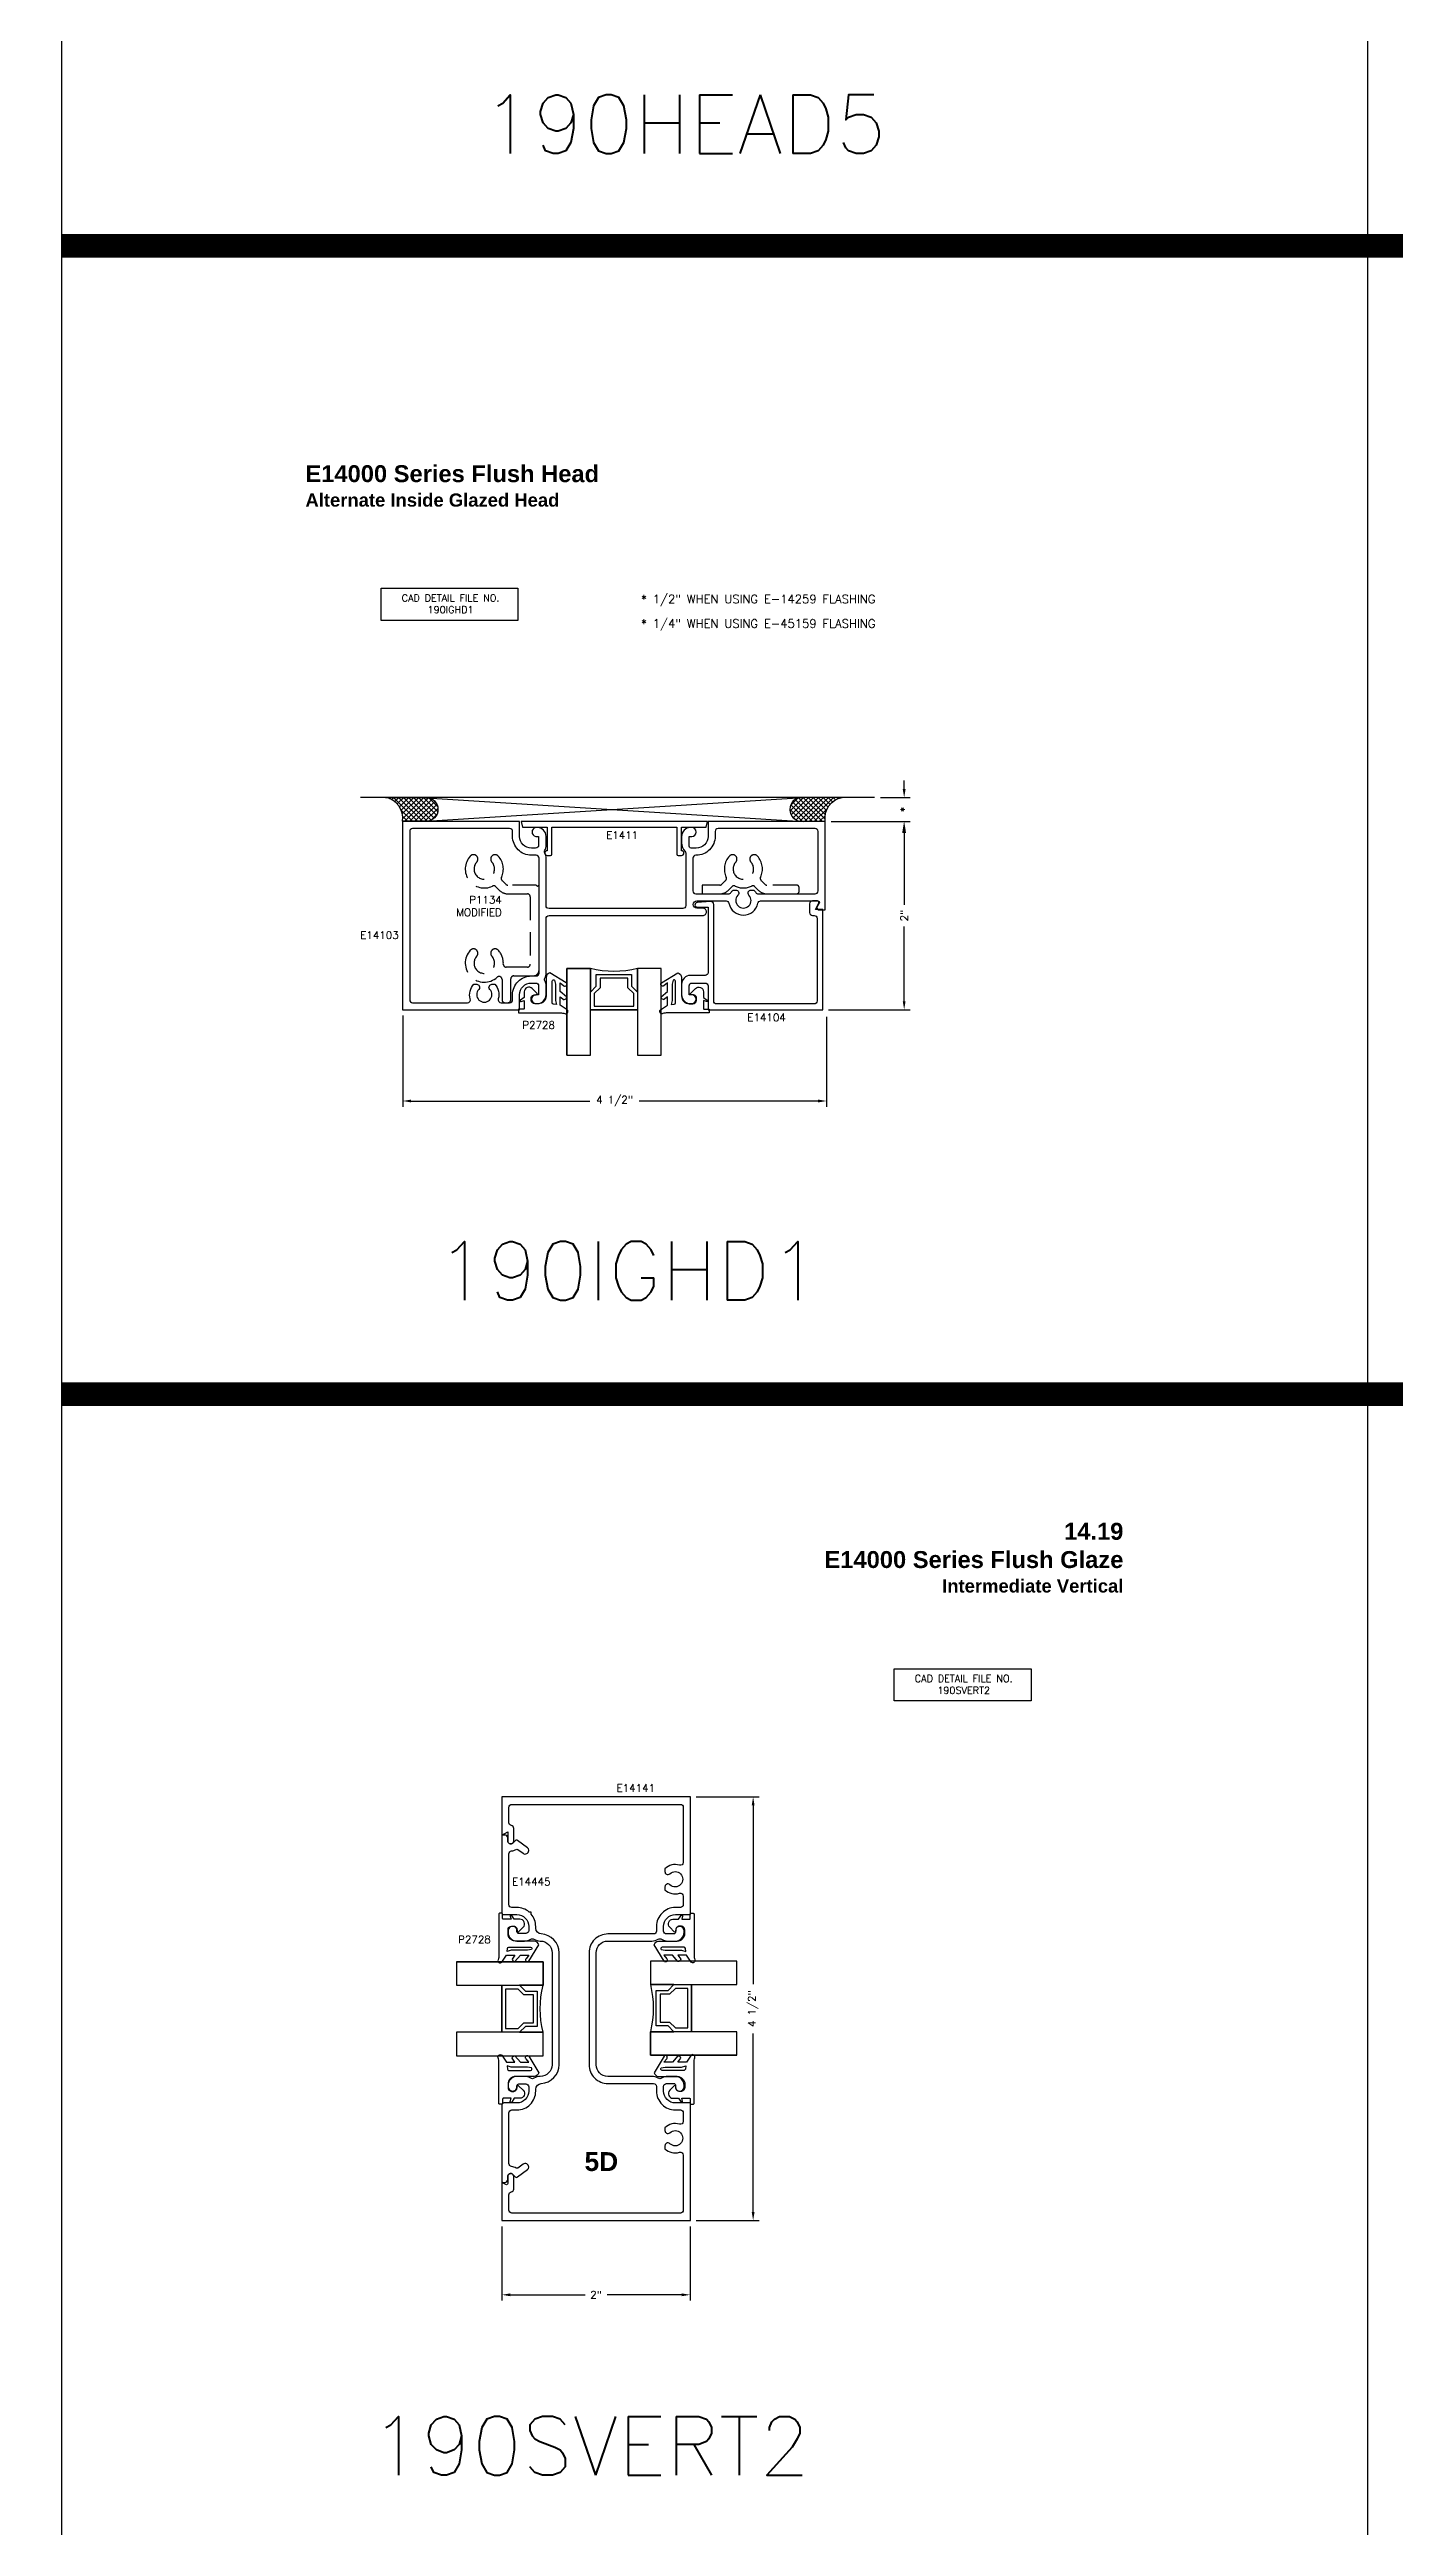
# Model space of a CAD drawing. Extents: x 0 to 139, y -24 to 89.
# Drawn here: x 0.12 to 14.4, y 2.85 to 29.16 of the extents above; entities that cross this region are included whole.
import ezdxf

# ---------------------------------------------------------------- set-up
doc = ezdxf.new("R2010")
doc.units = 0
doc.header["$MEASUREMENT"] = 0
doc.linetypes.add('HIDDEN', pattern=[0.375, 0.25, -0.125])
doc.layers.get('DEFPOINTS').update_dxf_attribs({"linetype": 'CONTINUOUS'})
for name, color, linetype in [('R-ANNO-DIMS', 3, 'CONTINUOUS'), ('R-ANNO-TEXT', 6, 'CONTINUOUS'), ('R-DET1', 4, 'CONTINUOUS'), ('R-DET2', 2, 'CONTINUOUS'), ('R-DET3', 5, 'CONTINUOUS'), ('R-OTLN', 1, 'CONTINUOUS'), ('R-PAT1', 5, 'CONTINUOUS'), ('TITLE', 7, 'CONTINUOUS')]:
    doc.layers.add(name, color=color, linetype=linetype)
doc.styles.get("Standard").update_dxf_attribs({"font": 'simplex'})
doc.dimstyles.new('1X', dxfattribs={"dimtxt": 0.08, "dimasz": 0.09, "dimexe": 0.0625, "dimexo": 0.0625, "dimgap": 0.062, "dimtad": 0, "dimdec": 5, "dimzin": 4, "dimtxsty": 'STANDARD', "dimcen": 0, "dimclrd": 256, "dimclre": 256, "dimclrt": 256, "dimazin": 3, "dimtfac": 1, "dimtdec": 5, "dimtofl": 0, "dimtmove": 0, "dimatfit": 3, "dimtolj": 1, "dimtzin": 4})
pattern_1 = [(45, (1.179086, 15.433213), (-0.0265165, 0.0265165), []), (135, (1.179086, 15.433213), (-0.0265165, -0.0265165), [])]

# ---------------------------------------------------------------- blocks, each defined once
blk = doc.blocks.new('*D237')
at = {"layer": 'DEFPOINTS', "color": 0}
for p in [(4.926, 6.102), (6.926, 6.102), (6.926, 5.314)]:
    blk.add_point(p, dxfattribs=at)
at = {"layer": 'R-ANNO-DIMS'}
for p, q in [((4.926, 6.039), (4.926, 5.252)), ((6.926, 6.039), (6.926, 5.252)), ((5.016, 5.314), (5.811, 5.314)), ((6.836, 5.314), (6.042, 5.314))]:
    blk.add_line(p, q, dxfattribs=at)
for points in [[(5.016, 5.329), (5.016, 5.299), (4.926, 5.314)], [(6.836, 5.329), (6.836, 5.299), (6.926, 5.314)]]:
    blk.add_solid(points, dxfattribs=at)
at = {"layer": 'R-ANNO-DIMS', "insert": (5.926, 5.314), "char_height": 0.08, "attachment_point": 5}
blk.add_mtext('\\A1;2"', dxfattribs=at)
blk = doc.blocks.new('*D238')
at = {"layer": 'DEFPOINTS', "color": 0}
for p in [(6.926, 10.602), (7.593, 10.602), (6.926, 6.102)]:
    blk.add_point(p, dxfattribs=at)
at = {"layer": 'R-ANNO-DIMS'}
for p, q in [((6.989, 10.602), (7.656, 10.602)), ((7.593, 10.512), (7.593, 8.614)), ((7.593, 6.192), (7.593, 8.09)), ((6.989, 6.102), (7.656, 6.102))]:
    blk.add_line(p, q, dxfattribs=at)
for points in [[(7.578, 10.512), (7.608, 10.512), (7.593, 10.602)], [(7.578, 6.192), (7.608, 6.192), (7.593, 6.102)]]:
    blk.add_solid(points, dxfattribs=at)
at = {"layer": 'R-ANNO-DIMS', "insert": (7.593, 8.352), "char_height": 0.08, "attachment_point": 5, "rotation": 90}
blk.add_mtext('\\A1;4 1/2"', dxfattribs=at)
blk = doc.blocks.new('*D248')
at = {"layer": 'DEFPOINTS', "color": 0}
for p in [(3.873, 18.961), (8.372, 18.948), (8.372, 17.992)]:
    blk.add_point(p, dxfattribs=at)
at = {"layer": 'R-ANNO-DIMS'}
for p, q in [((3.873, 18.899), (3.873, 17.93)), ((8.372, 18.886), (8.372, 17.93)), ((3.963, 17.992), (5.86, 17.992)), ((8.282, 17.992), (6.384, 17.992))]:
    blk.add_line(p, q, dxfattribs=at)
for points in [[(3.963, 18.007), (3.963, 17.977), (3.873, 17.992)], [(8.282, 18.007), (8.282, 17.977), (8.372, 17.992)]]:
    blk.add_solid(points, dxfattribs=at)
at = {"layer": 'R-ANNO-DIMS', "insert": (6.122, 17.992), "char_height": 0.08, "attachment_point": 5}
blk.add_mtext('\\A1;4 1/2"', dxfattribs=at)
blk = doc.blocks.new('*D249')
at = {"layer": 'DEFPOINTS', "color": 0}
for p in [(8.358, 20.961), (9.196, 20.961), (8.332, 18.961)]:
    blk.add_point(p, dxfattribs=at)
at = {"layer": 'R-ANNO-DIMS'}
for p, q in [((8.42, 20.961), (9.258, 20.961)), ((9.196, 20.871), (9.196, 20.076)), ((9.196, 19.051), (9.196, 19.846)), ((8.394, 18.961), (9.258, 18.961))]:
    blk.add_line(p, q, dxfattribs=at)
for points in [[(9.181, 20.871), (9.211, 20.871), (9.196, 20.961)], [(9.181, 19.051), (9.211, 19.051), (9.196, 18.961)]]:
    blk.add_solid(points, dxfattribs=at)
at = {"layer": 'R-ANNO-DIMS', "insert": (9.196, 19.961), "char_height": 0.08, "attachment_point": 5, "rotation": 90}
blk.add_mtext('\\A1;2"', dxfattribs=at)
blk = doc.blocks.new('*D247')
at = {"layer": 'DEFPOINTS', "color": 0}
for p in [(8.883, 21.214), (9.196, 21.214), (8.358, 20.961)]:
    blk.add_point(p, dxfattribs=at)
at = {"layer": 'R-ANNO-DIMS'}
for p, q in [((9.196, 21.304), (9.196, 21.394)), ((8.945, 21.214), (9.258, 21.214)), ((8.42, 20.961), (9.258, 20.961)), ((9.196, 20.871), (9.196, 20.781))]:
    blk.add_line(p, q, dxfattribs=at)
for points in [[(9.181, 21.304), (9.211, 21.304), (9.196, 21.214)], [(9.181, 20.871), (9.211, 20.871), (9.196, 20.961)]]:
    blk.add_solid(points, dxfattribs=at)
at = {"layer": 'R-ANNO-DIMS', "insert": (9.196, 21.088), "char_height": 0.08, "attachment_point": 5, "rotation": 90}
blk.add_mtext('\\A1;*', dxfattribs=at)
blk = doc.blocks.new('P2728_GASKET')
at = {"layer": 'R-DET2'}
blk.add_lwpolyline([(86.461, 33.362), (86.567, 33.537, 0.301952), (86.52, 33.577), (86.32, 33.577, -0.414214), (86.24, 33.657), (86.24, 33.695, -0.388879), (86.276, 33.735), (86.292, 33.736, -0.440011), (86.336, 33.696), (86.336, 33.682, 0.668179), (86.353, 33.675), (86.401, 33.724, 0.668179), (86.366, 33.809), (86.307, 33.809), (86.279, 33.849, 0.836323), (86.264, 33.842), (86.273, 33.809), (86.189, 33.809, -0.414214), (86.183, 33.815), (86.183, 33.865, 0.414214), (86.177, 33.871), (86.149, 33.871, 0.414214), (86.143, 33.865), (86.143, 33.427, -0.083245), (86.135, 33.378), (86.135, 33.378)], format="xyb", dxfattribs=at)
for points in [[(86.174, 33.352), (86.223, 33.426), (86.314, 33.426), (86.283, 33.384)], [(86.313, 33.359), (86.371, 33.426), (86.462, 33.426), (86.431, 33.388)]]:
    blk.add_lwpolyline(points, dxfattribs=at)
blk.add_lwpolyline([(86.235, 33.499, -0.372312), (86.249, 33.512), (86.48, 33.512, -0.668179), (86.49, 33.486), (86.448, 33.478), (86.274, 33.478), (86.23, 33.465)], format="xyb", close=True, dxfattribs=at)
at = {"layer": 'R-DET2', "ltscale": 0.1}
for centre, radius, start, end in [((86.157, 33.369), 0.0237, 157.7655, 314.5007), ((86.313, 33.388), 0.0297, 188.4603, 270), ((86.446, 33.375), 0.0199, 139.7022, 319.7022)]:
    blk.add_arc(centre, radius, start, end, dxfattribs=at)

msp = doc.modelspace()

# ---------------------------------------------------------------- hatches: boundary and pattern name
at = {"layer": 'R-PAT1'}
h = msp.add_hatch(dxfattribs=at)
h.set_pattern_fill('ANSI37', color=256, scale=0.3, style=0)
h.set_pattern_definition(pattern_1)
h.paths.add_polyline_path([(3.6922656, 21.2154545, -0.4060889756), (3.8708641, 20.9622038), (4.1208641, 20.9622038), (4.1366307, 20.9631892, 0.9394512214), (4.1208641, 21.2154545)])
h = msp.add_hatch(dxfattribs=at)
h.set_pattern_fill('ANSI37', color=256, scale=0.3, style=0)
h.set_pattern_definition(pattern_1)
h.paths.add_polyline_path([(8.1088732, 21.2154545), (8.5374717, 21.2154545, 0.4060889756), (8.3588732, 20.9622038), (8.1088732, 20.9622038), (8.0931066, 20.9631892, -0.9394512214)])

# ---------------------------------------------------------------- linework, layer by layer
at = {"layer": 'R-ANNO-DIMS'}
msp.add_solid([(9.2164669, 20.8365619), (9.1748002, 20.8365619), (9.1956336, 20.9615619)], dxfattribs=at)
at = {"layer": 'R-ANNO-TEXT'}
for points in [[(3.6448282, 23.436652), (5.0963082, 23.436652), (5.0963082, 23.0945892), (3.6448282, 23.0945892)], [(9.0911168, 11.9622073), (10.5425968, 11.9622073), (10.5425968, 11.6201445), (9.0911168, 11.6201445)]]:
    msp.add_lwpolyline(points, close=True, dxfattribs=at)
at = {"layer": 'R-DET1', "color": 5}
msp.add_line((8.8826689, 21.2143018), (3.4266689, 21.2143018), dxfattribs=at)
at = {"layer": 'R-DET1'}
for points in [[(7.1095093, 20.9610511), (6.7835093, 20.9610511), (5.4555093, 20.9610511), (5.1295093, 20.9610511), (5.1461093, 20.8990511), (5.4055093, 20.8990511), (5.4055093, 20.6500511, 1), (5.4055093, 20.6000511), (5.4405093, 20.6000511, 0.4133333333), (5.4555093, 20.6150511), (5.4555093, 20.8990511), (6.7835093, 20.8990511), (6.7835093, 20.6150511, 0.4133333333), (6.7985093, 20.6000511), (6.8335093, 20.6000511, 1), (6.8335093, 20.6500511), (6.8335093, 20.8990511), (7.0929093, 20.8990511), (7.1095093, 20.9610511)], [(7.0006615, 20.0490511), (7.1145093, 20.0490511), (7.1145093, 19.3560511, -0.4142135624), (7.0835093, 19.3250511), (6.9265093, 19.3250511, 0.4142135624), (6.8335093, 19.2320511), (6.8335103, 19.1200518, 0.4139789024), (6.92651, 19.0270521), (6.9430093, 19.0270511, 1), (6.9430093, 19.1200511), (6.9135093, 19.1200511), (6.9135093, 19.2140511, -0.4142135624), (6.9445093, 19.2450511), (7.0835098, 19.245052, -0.4129032298), (7.1145102, 19.2140516), (7.1145093, 18.9610511), (8.3316625, 18.9610511), (8.3316625, 20.0240511), (8.2566625, 20.0240511), (8.2892182, 20.0944101, 0.5459151091), (8.2746615, 20.1170511), (8.2216625, 20.1170511, 0.4142133374), (8.1916625, 20.0870511), (8.1916625, 19.9930511, 0.4142135624), (8.2226625, 19.9620511), (8.2416625, 19.9620511, -0.4142135624), (8.2716625, 19.9320511), (8.2716625, 19.0540521, -0.4142135624), (8.2406625, 19.0230521), (7.2055093, 19.0230521, -0.4142135624), (7.1745093, 19.0540521), (7.1745093, 20.0792537, 0.4373653493), (7.1410816, 20.1101584), (6.9987045, 20.0989743, 0.9615293659)], [(5.2332305, 7.6131864, 0.1452865705), (5.1657305, 7.6329864), (5.0854305, 7.6329864, 0.4150537634), (4.9924305, 7.5399864), (4.9924305, 7.5234864, 1.0129010917), (5.0854305, 7.5246864), (5.0854305, 7.5329864, -0.4142135624), (5.1054305, 7.5529864), (5.1794305, 7.5529864, -0.4161327233), (5.2104305, 7.5219864), (5.2104305, 7.4769864, -0.4142135624), (5.0854305, 7.3519864), (4.9464305, 7.3519864, 0.4142135624), (4.9264305, 7.3319864), (4.9264305, 6.5179864, 0.4142135624), (4.9364305, 6.5079864), (4.9574305, 6.5079864, 0.4129032258), (4.9884305, 6.5389864), (4.9884305, 6.5709864, -0.6690389661), (5.0413305, 6.5929864), (5.0670067, 6.5672425, 0.3726509123), (5.0931134, 6.5653255), (5.1979305, 6.6433864, 0.2383281561), (5.2104305, 6.6681864), (5.2104305, 6.6714864, 0.6157428407), (5.1505305, 6.7015864), (5.0948305, 6.6600864, -0.3082190999), (5.0776305, 6.6595864, 0.1213374475), (5.0294305, 6.6765864, -0.3842927381), (5.0014305, 6.7073864), (5.0014305, 7.2469864, -0.4166706115), (5.0314305, 7.2769864), (5.0854305, 7.2769864, 0.4142135624), (5.2854305, 7.4769864), (5.2854305, 7.4963608, -0.3986406071), (5.3441175, 7.5582722, 0.3986406071), (5.5334305, 7.7579864), (5.5334305, 8.9459864, 0.3986406071), (5.3441175, 9.1457007, -0.3986406071), (5.2854305, 9.2076121), (5.2854305, 9.2269864, 0.1786830484), (5.2374584, 9.3569384), (5.2374584, 9.3790144), (5.2153824, 9.3790144, 0.1786830484), (5.0854305, 9.4269864), (5.0314305, 9.4269864, -0.4133333333), (5.0014305, 9.4569864), (5.0014305, 9.9966864, -0.3842927381), (5.0294305, 10.0274864, 0.1250270914), (5.0776305, 10.0444864, -0.3082190999), (5.0948305, 10.0439864), (5.1505305, 10.0024864, 0.6157428407), (5.2104305, 10.0325864), (5.2104305, 10.0357864, 0.2391768851), (5.1979305, 10.0606864), (5.0930929, 10.1386743, 0.3721215311), (5.0670136, 10.1367695), (5.0413305, 10.1110864, -0.667873573), (4.9884305, 10.1329864), (4.9884305, 10.1649864, 0.4161327233), (4.9574305, 10.1959864), (4.9364305, 10.1959864, 0.4142135624), (4.9264305, 10.1859864), (4.9264305, 9.3719864, 0.4142135624), (4.9464305, 9.3519864), (5.0854305, 9.3519864, -0.4142135624), (5.2104305, 9.2269864), (5.2104305, 9.1819864, -0.4129032258), (5.1794305, 9.1509864), (5.1054305, 9.1509864, -0.4142135624), (5.0854305, 9.1709864), (5.0854305, 9.1793864, 1.0118394562), (4.9924305, 9.1804864), (4.9924305, 9.1639864, 0.4139789032), (5.0854305, 9.0709864), (5.1657305, 9.0709864, 0.1438656715), (5.2332305, 9.0908864, -0.2925397147), (5.2667305, 9.0908864, 0.1425656593), (5.333986, 9.0709873, -0.4129124678), (5.4584305, 8.9459885), (5.4584305, 7.7579859, -0.4135158467), (5.3337283, 7.6329863, 0.143455795), (5.2667305, 7.6131864, -0.2925397147)]]:
    msp.add_lwpolyline(points, format="xyb", close=True, dxfattribs=at)
at = {"layer": 'R-DET2'}
for points in [[(5.615625, 18.4793507), (5.865625, 18.4793505), (5.865625, 19.3985511), (5.615625, 19.3985511), (5.615625, 18.4793505), (5.615625, 19.3985511), (5.865625, 19.3985511), (5.865625, 19.1485511), (5.927625, 19.2105511), (5.927625, 19.3355511), (6.303625, 19.3355511), (6.303625, 19.2105511), (6.365625, 19.1485511), (6.365625, 18.9605511), (5.865625, 18.9605511), (6.365625, 18.9605511), (6.365625, 18.4793505), (6.615625, 18.4793505), (6.615625, 19.3985511), (6.365625, 19.3985511), (6.365625, 19.1485511), (6.365625, 19.3985511, -0.1233101835), (5.865625, 19.3985511, 1.5690044203)], [(4.4447298, 8.8514991), (4.4447296, 8.6014991), (5.3639301, 8.6014991), (5.3639301, 8.8514991), (4.4447296, 8.8514991), (5.3639301, 8.8514991), (5.3639301, 8.6014991), (5.1139301, 8.6014991), (5.1759301, 8.5394991), (5.3009301, 8.5394991), (5.3009301, 8.1634991), (5.1759301, 8.1634991), (5.1139301, 8.1014991), (4.9259301, 8.1014991), (4.9259301, 8.6014991), (4.9259301, 8.1014991), (4.4447296, 8.1014991), (4.4447296, 7.8514991), (5.3639301, 7.8514991), (5.3639301, 8.1014991), (5.1139301, 8.1014991), (5.3639301, 8.1014991, -0.1233101835), (5.3639301, 8.6014991, 1.5690044203)], [(7.4209995, 7.8579617), (7.4209996, 8.1079617), (6.5017991, 8.1079617), (6.5017991, 7.8579617), (7.4209996, 7.8579617), (6.5017991, 7.8579617), (6.5017991, 8.1079617), (6.7517991, 8.1079617), (6.6897991, 8.1699617), (6.5647991, 8.1699617), (6.5647991, 8.5459617), (6.6897991, 8.5459617), (6.7517991, 8.6079617), (6.9397991, 8.6079617), (6.9397991, 8.1079617), (6.9397991, 8.6079617), (7.4209996, 8.6079617), (7.4209996, 8.8579617), (6.5017991, 8.8579617), (6.5017991, 8.6079617), (6.7517991, 8.6079617), (6.5017991, 8.6079617, -0.1233101835), (6.5017991, 8.1079617, 1.5690044203)]]:
    msp.add_lwpolyline(points, format="xyb", dxfattribs=at)
for points in [[(5.905625, 19.0005511), (6.325625, 19.0005511), (6.325625, 19.1319826), (6.263625, 19.1939826), (6.263625, 19.2955511), (5.967625, 19.2955511), (5.967625, 19.1939826), (5.905625, 19.1319826), (5.905625, 19.0005511)], [(4.9659301, 8.5614991), (4.9659301, 8.1414991), (5.0973616, 8.1414991), (5.1593616, 8.2034991), (5.2609301, 8.2034991), (5.2609301, 8.4994991), (5.1593616, 8.4994991), (5.0973616, 8.5614991), (4.9659301, 8.5614991)], [(6.8997991, 8.1479617), (6.8997991, 8.5679617), (6.7683676, 8.5679617), (6.7063676, 8.5059617), (6.6047991, 8.5059617), (6.6047991, 8.2099617), (6.7063676, 8.2099617), (6.7683676, 8.1479617), (6.8997991, 8.1479617)]]:
    msp.add_lwpolyline(points, dxfattribs=at)
at = {"layer": 'R-DET3'}
for p, q in [((8.1225093, 21.2110511), (4.1225093, 20.9610511)), ((4.1225093, 21.2110511), (8.1225093, 20.9610511))]:
    msp.add_line(p, q, dxfattribs=at)
at = {"layer": 'R-DET3', "linetype": 'HIDDEN'}
msp.add_lwpolyline([(5.3205103, 20.2850501), (5.3055103, 20.2700501), (5.2905103, 20.2850501), (4.9890884, 20.2850501, -0.1989123674), (4.9671681, 20.2941298), (4.9277413, 20.3335566, -0.3180460654), (4.9216983, 20.3688581, 0.3065542285), (4.8881767, 20.5927809, 0.5062303828), (4.8136782, 20.584556, 0.3278181232), (4.8197201, 20.529831, -2.2780811719), (4.6592517, 20.529831, 0.3278181232), (4.6652936, 20.584556, 0.5062303828), (4.5907951, 20.5927809, 0.8256018173), (4.826679, 20.2738387, -0.3180460654), (4.8619804, 20.2677957), (4.9014072, 20.2283689, 0.1989123674), (4.9890884, 20.1920501), (5.1964819, 20.1920501, -0.4142135624), (5.2274819, 20.1610501), (5.2274819, 19.4443867, -0.4142135624), (5.1964819, 19.4133867), (4.9721937, 19.4133867, -0.4289597164), (4.9412326, 19.4459386, 0.2010444958), (4.8881767, 19.5927809, 0.0616447566), (4.8794709, 19.6001757, 0.4311315419), (4.8136782, 19.584556, 0.3278181232), (4.8197201, 19.529831, -2.2780811719), (4.6592517, 19.529831, 0.3278181232), (4.6652936, 19.584556, 0.5062303828), (4.5907951, 19.5927809, 0.956981471), (4.8755975, 19.3067942, -0.6516590583), (4.9274859, 19.2838884), (4.9274859, 19.0670511, 0.4142135624), (4.9584859, 19.0360511), (4.9894859, 19.0360511, 0.4142135624), (5.0204859, 19.0670511), (5.0204859, 19.2893867, -0.4142135624), (5.0514859, 19.3203867), (5.2584819, 19.3203867, 0.4142135624), (5.3204819, 19.3823867), (5.3204819, 20.2850217)], format="xyb", dxfattribs=at)
msp.add_lwpolyline([(7.7171781, 20.2941198), (7.6777413, 20.3335566, -0.3180460654), (7.6716983, 20.3688581, 0.3065542285), (7.6381767, 20.5927809, 0.5062303828), (7.5636782, 20.584556, 0.3278181232), (7.5697201, 20.529831, -2.2780811719), (7.4092517, 20.529831, 0.3278181232), (7.4152936, 20.584556, 0.5062303828), (7.3407951, 20.5927809, 0.3065542285), (7.3072735, 20.3688581, -0.3180460654), (7.3012305, 20.3335566), (7.2618037, 20.2941298, -0.1989123674), (7.2398833, 20.2850501), (7.0510959, 20.2850501), (7.0510959, 20.1920501), (7.2394691, 20.1920501, 0.1989123674), (7.3278575, 20.2286618), (7.3669914, 20.2677957, -0.3180460654), (7.4022928, 20.2738387, 0.2269397181), (7.576679, 20.2738387, -0.3180460654), (7.6119804, 20.2677957), (7.6511243, 20.2286518, 0.1989123674), (7.7395127, 20.1920401), (8.0514859, 20.1920401, 0.4142135624), (8.0824859, 20.2230401), (8.0824859, 20.2540401, 0.4142135624), (8.0514859, 20.2850401), (7.7390984, 20.2850401, -0.1989123674)], format="xyb", close=True, dxfattribs=at)
at = {"layer": 'R-OTLN'}
for points in [[(5.4265103, 20.0360511, -0.4142135624), (5.3955103, 20.0670511), (5.3955103, 20.5710511, 0.1265151191), (5.3817412, 20.6245969, -0.2571461386), (5.3817412, 20.6545053, 0.1265151191), (5.3955103, 20.7080511), (5.3955103, 20.8020512, 0.4142132454), (5.3025093, 20.8950521), (5.2860093, 20.8950511, 0.8637118889), (5.2860093, 20.8020511), (5.3155103, 20.8020493), (5.3155103, 20.7080511, -0.4142135624), (5.2845103, 20.6770511), (5.2395093, 20.6770511, -0.4142135624), (5.1145093, 20.8020511), (5.1145093, 20.9610511), (3.8725093, 20.9610511), (3.8725093, 18.9610511), (5.1145093, 18.9610511), (5.1145093, 19.1200511, -0.4142135624), (5.2395093, 19.2450511), (5.2845103, 19.2450511, -0.4142135624), (5.3155103, 19.2140511), (5.3155103, 19.1200521), (5.2860093, 19.1200521, 1), (5.2860093, 19.0270521), (5.3025093, 19.0270511, 0.4142198612), (5.3955103, 19.1200521), (5.3955103, 19.2140511, 0.1265151191), (5.3817412, 19.2675969, -0.2571461386), (5.3817412, 19.2975053, 0.1265151191), (5.3955103, 19.3510511), (5.3955103, 19.9300511, -0.4142135624), (5.4265103, 19.9610511), (7.0581253, 19.9610511, 0.4142135624), (7.0981253, 20.0010511, 0.4142135624), (7.0581253, 20.0410511), (6.9951253, 20.0410511, -0.4142135624), (6.9581253, 20.0780511), (6.9581253, 20.0795501, -0.4142135624), (6.9951253, 20.1165501), (7.3061221, 20.1165501, -0.3577911887), (7.3365261, 20.0915995, 0.8206356711), (7.6425045, 20.0915995, -0.3577911887), (7.6729085, 20.1165501), (8.2806743, 20.1165501, -0.5773640241), (8.2936653, 20.0940501), (8.2645093, 20.0435511), (8.2845093, 20.0235501), (8.3575093, 20.0235501), (8.3575093, 20.9610511), (7.1145093, 20.9610511), (7.1145093, 20.8020511, -0.4142135624), (6.9895093, 20.6770511), (6.9345083, 20.6770511, -0.4849835403), (6.9135083, 20.7080511), (6.9135083, 20.8020511), (6.9430093, 20.8020511, 1), (6.9430093, 20.8950511), (6.9265083, 20.8950511, 0.4142135624), (6.8335083, 20.8020511), (6.8335083, 20.7320511, 0.1963699188), (6.8692591, 20.6445321, -0.1963699188), (6.8781253, 20.6228274), (6.8781253, 20.0670511, -0.4142135624), (6.8471253, 20.0360511)], [(4.8205087, 19.2310511), (4.850057, 19.2310511, -0.276019293), (4.8881563, 19.0761374, 0.5042825245), (4.9177948, 19.0360511), (5.0085093, 19.0360511, 0.4142135624), (5.0395093, 19.0670511), (5.0395093, 19.1200511, -0.4142135624), (5.2395093, 19.3200511), (5.2895103, 19.3200511, 0.4142135624), (5.3205103, 19.3510511), (5.3205103, 20.5710511, 0.4142135624), (5.2895103, 20.6020511), (5.2395093, 20.6020511, -0.4142135624), (5.0395093, 20.8020511), (5.0395093, 20.8550511, 0.4142135624), (5.0085093, 20.8860511), (3.9785093, 20.8860511, 0.4142135624), (3.9475093, 20.8550511), (3.9475093, 19.0670511, 0.4142135624), (3.9785093, 19.0360511), (4.561177, 19.0360511, 0.5042825245), (4.5908155, 19.0761374, -0.2760198718), (4.628915, 19.2310513), (4.6584617, 19.2310521, -0.2679560861), (4.6853093, 19.2155521), (4.6859339, 19.2144702, -0.333904179), (4.6814402, 19.1774913, 2.3477320348), (4.7975316, 19.1774913, -0.333904179), (4.7930379, 19.2144702), (4.7936619, 19.2155511, -0.2679491924)], [(7.4085153, 20.2310511, -0.6757771741), (7.4311154, 20.1781507, 2.3476027329), (7.5479151, 20.1781507, -0.6757771741), (7.5705153, 20.2310511), (7.6010888, 20.2310511, -0.0516171452), (7.6210517, 20.2058868, 0.2562196458), (7.6471923, 20.1915501), (8.2515093, 20.1915501, 0.4142135624), (8.2825093, 20.2225501), (8.2825093, 20.8550511, 0.4142135624), (8.2515093, 20.8860511), (7.2205093, 20.8860511, 0.4142135624), (7.1895093, 20.8550511), (7.1895093, 20.8020511, -0.4142135624), (6.9895093, 20.6020511), (6.9841253, 20.6020511, 0.4142135624), (6.9531253, 20.5710511), (6.9531253, 20.2225501, 0.4142135624), (6.9841253, 20.1915501), (7.3318382, 20.1915501, 0.2562196458), (7.3579789, 20.2058868, -0.0516171452), (7.3779418, 20.2310511)], [(6.8514305, 7.2459864), (6.8514406, 7.1557256, -0.5046620874), (6.8113217, 7.1260937, 0.2746149906), (6.6564399, 7.0886109), (6.6564399, 7.05781, 0.2679491924), (6.6719399, 7.0309633), (6.6722165, 7.0308036, 0.3342700146), (6.7092248, 7.0353256, -2.3520248058), (6.7092248, 6.9186472, 0.3342700146), (6.6722165, 6.9231693), (6.6719399, 6.9230096, 0.2679491924), (6.6564399, 6.8961628), (6.6564399, 6.865362, 0.2746142419), (6.8113213, 6.8278791, -0.5046312647), (6.8514401, 6.7982501), (6.8514305, 6.2129859, -0.4142087477), (6.8204305, 6.1819864), (5.0324305, 6.1819864, -0.4142135624), (5.0014305, 6.2129864), (5.0014305, 6.3767826, -0.3582490687), (5.0264305, 6.4071964, 0.3582490687), (5.0514305, 6.4376103), (5.0514305, 6.5709846, 1.000029034), (4.9894305, 6.5709865), (4.9894305, 6.4975942, -0.5773500035), (4.9669305, 6.4846038), (4.9264305, 6.5079864), (4.9264305, 6.1019864), (6.9264305, 6.1019864), (6.9264305, 7.3519864), (6.7674305, 7.3519864, -0.4142135624), (6.6424305, 7.4769864), (6.6424305, 7.5269864, -0.4142135624), (6.6734305, 7.5579864), (6.7524305, 7.5579864, -0.4142135624), (6.7674305, 7.5429864), (6.7674305, 7.5234864, 1), (6.8604305, 7.5234864), (6.8604305, 7.5399864, 0.4150537634), (6.7674305, 7.6329864), (6.6871305, 7.6329867, 0.1438656715), (6.6196305, 7.6130867, -0.2925397147), (6.5861305, 7.6130867, 0.1430626198), (6.5186305, 7.6329867), (6.0514303, 7.6329873, -0.4142132008), (5.9264305, 7.7579873), (5.9264305, 8.9459856, -0.4142132008), (6.0514303, 9.0709856), (6.5186305, 9.0709861, 0.1444870806), (6.5861305, 9.0907861, -0.2925397147), (6.6196305, 9.0907861, 0.1452865705), (6.6871305, 9.0709861), (6.7674305, 9.0709864, 0.4139789032), (6.8604305, 9.1639864), (6.8604305, 9.1804864, 1), (6.7674305, 9.1804864), (6.7674305, 9.1609864, -0.4142135624), (6.7524305, 9.1459864), (6.6734305, 9.1459864, -0.4142135624), (6.6424305, 9.1769864), (6.6424305, 9.2269864, -0.4142135624), (6.7674305, 9.3519864), (6.9264305, 9.3519864), (6.9264305, 10.6019864), (4.9264305, 10.6019864), (4.9264305, 10.1959864), (4.9894305, 10.2323594), (4.9894305, 10.1329864, 1.000029034), (5.0514305, 10.1329883), (5.0514305, 10.2663626, 0.3582490687), (5.0264305, 10.2967764, -0.3582490687), (5.0014305, 10.3271902), (5.0014305, 10.4909864, -0.4142135624), (5.0324305, 10.5219864), (6.8204305, 10.5219864, -0.4142135624), (6.8514305, 10.4909864), (6.8514305, 9.9057723, -0.5046259582), (6.8113117, 9.8761438, 0.2746141129), (6.6564304, 9.8386609), (6.6564304, 9.80786, 0.2679491924), (6.6719304, 9.7810133), (6.672207, 9.7808536, 0.3342700146), (6.7092153, 9.7853756, -2.3520248058), (6.7092153, 9.6686972, 0.3342700146), (6.672207, 9.6732193), (6.6719304, 9.6730596, 0.2679491924), (6.6564304, 9.6462128), (6.6564304, 9.615412, 0.2746141129), (6.8113117, 9.5779291, -0.5046259582), (6.8514305, 9.5483005), (6.8514305, 9.4579864, -0.4142135624), (6.8204305, 9.4269864), (6.7674305, 9.4269864, 0.4142135624), (6.5674305, 9.2269864), (6.5674305, 9.1769854, -0.4142135624), (6.5364305, 9.1459854), (6.0514305, 9.1459854, 0.4142135624), (5.8514305, 8.9459854), (5.8514305, 7.7579874, 0.4142135624), (6.0514305, 7.5579874), (6.5364305, 7.5579874, -0.4142135624), (6.5674305, 7.5269874), (6.5674305, 7.4769864, 0.4142135624), (6.7674305, 7.2769864), (6.8204305, 7.2769864, -0.4142135624)]]:
    msp.add_lwpolyline(points, format="xyb", close=True, dxfattribs=at)
at = {"layer": 'R-PAT1'}
for points in [[(3.6922656, 21.2154545), (4.1208641, 21.2154545, -1), (4.1208641, 20.9622038), (3.8708641, 20.9622038, 0.4060889756), (3.6922656, 21.2154545, -0.8626043416)], [(8.5374717, 21.2154545), (8.1088732, 21.2154545, 1), (8.1088732, 20.9622038), (8.3588732, 20.9622038, -0.4060889756), (8.5374717, 21.2154545, 0.8626043416)]]:
    msp.add_lwpolyline(points, format="xyb", dxfattribs=at)
at = {"layer": 'TITLE'}
for p, q in [((14.1158, 88.8536196), (14.1158, -9.779273)), ((0.25, 83.8536196), (0.25, -19.4082231))]:
    msp.add_line(p, q, dxfattribs=at)
at = {"layer": 'TITLE', "const_width": 0.25}
for points in [[(0.25, 27.0746212), (138.9080005, 27.0746212)], [(0.25, 14.8789502), (138.9080005, 14.8789502)]]:
    msp.add_lwpolyline(points, dxfattribs=at)

# ---------------------------------------------------------------- block references
at = {"layer": 'R-DET2'}
for p, rotation in [((38.9721758, -67.2148906), 89.99999999999999), ((93.1083327, 41.2096523), 180)]:
    msp.add_blockref('P2728_GASKET', p, dxfattribs=dict(at, rotation=rotation))
at = {"layer": 'R-DET2', "xscale": -1}
for p, rotation in [((-26.7431563, -67.2148906), 270), ((-81.2489191, 41.209652), 180)]:
    msp.add_blockref('P2728_GASKET', p, dxfattribs=dict(at, rotation=rotation))
at = {"layer": 'R-DET2'}
msp.add_blockref('P2728_GASKET', (-81.2489191, -24.5056791), dxfattribs=at)
at = {"layer": 'R-DET2', "xscale": -1}
msp.add_blockref('P2728_GASKET', (93.1083327, -24.5056791), dxfattribs=at)

# ---------------------------------------------------------------- texts
at = {"layer": 'R-ANNO-TEXT', "color": 6}
for s, p in [('* 1/2" WHEN USING E-14259 FLASHING', (6.4035405, 23.2778294)), ('* 1/4" WHEN USING E-45159 FLASHING', (6.4035405, 23.0172668))]:
    msp.add_text(s, height=0.09, dxfattribs=at).set_placement(p)
at = {"layer": 'R-ANNO-TEXT'}
for s, insert, char_height, width, attachment_point in [('CAD DETAIL FILE NO.\\P190IGHD1', (4.3815105, 23.3710693), 0.075, 1.875, 2), ('CAD DETAIL FILE NO.\\P190SVERT2', (9.8277991, 11.8966246), 0.075, 1.875, 2), ('{\\fArial|b1|i0|c0|p34;5D}', (6.1602793, 6.8289019, 6.2106922), 0.2, 7.44, 3)]:
    msp.add_mtext(s, dxfattribs=dict(at, insert=insert, char_height=char_height, width=width, attachment_point=attachment_point))
at = {"layer": 'R-ANNO-TEXT', "char_height": 0.08}
for s, insert, attachment_point in [('E1411', (6.3725276, 20.8153691), 6), ('P1134 \\PMODIFIED', (4.9254353, 20.0623976), 6), ('\\A1;E14103', (3.8302674, 19.7538349), 6), ('\\A1;P2728', (5.4890806, 18.7994026), 6), ('E14104', (7.9395476, 18.8795855), 6), ('\\A1;E14141', (6.1430083, 10.69586), 4), ('\\A1;E14445', (5.0343373, 9.7012765), 4), ('\\A1;P2728', (4.8081268, 9.0879812), 6)]:
    msp.add_mtext(s, dxfattribs=dict(at, insert=insert, attachment_point=attachment_point))
at = {"layer": 'TITLE'}
for s, p in [('190HEAD5', (4.7209482, 28.0533902)), ('190IGHD1', (4.2352914, 15.8757946)), ('190SVERT2', (3.5342092, 3.3982029))]:
    msp.add_text(s, height=0.625, dxfattribs=at).set_placement(p)
at = {"layer": 'TITLE', "char_height": 0.18, "width": 7.44}
for s, insert, attachment_point in [('{\\fArial|b1|i0|c0|p34;\\PE14000 Series Flush Head\\P\\H0.7778x;Alternate Inside Glazed Head}', (2.841044, 25.0440998, 6.2106922), 1), ('{\\fArial|b1|i0|c0|p34;14.19\\PE14000 Series Flush Glaze\\P\\H0.7778x;Intermediate Vertical}', (11.5229682, 13.5123187, 6.2106922), 3)]:
    msp.add_mtext(s, dxfattribs=dict(at, insert=insert, attachment_point=attachment_point))

# ---------------------------------------------------------------- dimensions: what is measured, and where the dimension line sits
at = {"layer": 'R-ANNO-DIMS'}
dim = msp.add_linear_dim(base=(9.1956336, 21.2143018), p1=(8.3575093, 20.9610511), p2=(8.8826689, 21.2143018), angle=90, text='*', dimstyle='1X', override={"dimpost": '"'}, dxfattribs=at)
dim.commit()
dim.dimension.update_dxf_attribs({"geometry": '*D247', "text_midpoint": (9.1956336, 21.0876764), "dimtype": 160})
dim = msp.add_linear_dim(base=(9.1956336, 20.9610511), p1=(8.3316625, 18.9610511), p2=(8.3575093, 20.9610511), angle=90, dimstyle='1X', override={"dimpost": '"'}, dxfattribs=at)
dim.commit()
dim.dimension.update_dxf_attribs({"geometry": '*D249', "text_midpoint": (9.1956336, 19.9610511)})
for base, p1, p2, picture, middle in [((8.3723256, 17.9924033), (3.8725093, 18.9610511), (8.3723256, 18.9480658), '*D248', (6.1224175, 17.9924033)), ((6.9264305, 5.3144021), (4.9264305, 6.1019864), (6.9264305, 6.1019864), '*D237', (5.9264305, 5.3144021))]:
    dim = msp.add_linear_dim(base=base, p1=p1, p2=p2, dimstyle='1X', override={"dimpost": '"'}, dxfattribs=at)
    dim.commit()
    dim.dimension.update_dxf_attribs({"geometry": picture, "text_midpoint": middle})
dim = msp.add_linear_dim(base=(7.5930923, 10.6019864), p1=(6.9264305, 6.1019864), p2=(6.9264305, 10.6019864), angle=90, dimstyle='1X', override={"dimpost": '"'}, dxfattribs=at)
dim.commit()
dim.dimension.update_dxf_attribs({"geometry": '*D238', "text_midpoint": (7.5930923, 8.3519864), "dimtype": 160})

doc.saveas('drawing.dxf')
